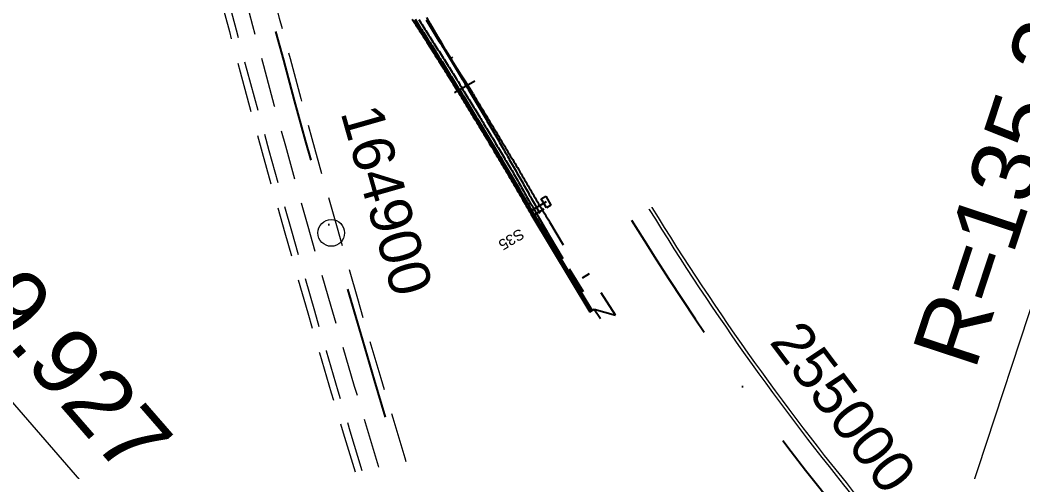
# Model space of a CAD drawing. Extents: x 2610184 to 2620710, y 1263771 to 1270672.
# Drawn here: x 2612027.6 to 2612215.5, y 1269333.2 to 1269417.9 of the extents above; entities that cross this region are included whole.
import ezdxf

# ---------------------------------------------------------------- set-up
doc = ezdxf.new("R2010")
doc.units = 0
doc.header["$LTSCALE"] = 5
for name, pattern in [('CADWORK_AC48', [15, 1, -14]), ('CADWORK_AC49', [55, 3, -1, 0.5, -50.5]), ('DASHDOT', [10, 5, -2.5, 0, -2.5]), ('DASHEDX2', [3.75, 2.5, -1.25])]:
    doc.linetypes.add(name, pattern=pattern)
doc.layers.get('0').update_dxf_attribs({"color": 1, "linetype": 'CONTINUOUS'})
for name, color, linetype in [('Grundriss_22', 7, 'CONTINUOUS'), ('Grundriss_26', 7, 'CONTINUOUS'), ('Grundriss_77', 7, 'CONTINUOUS'), ('Grundriss_89', 7, 'CONTINUOUS'), ('Grundriss_90', 7, 'CONTINUOUS'), ('QP_reel_26', 7, 'CONTINUOUS'), ('TunnelachseNord', 3, 'CONTINUOUS'), ('VIADUKT_BADENSTRASSE', 94, 'CONTINUOUS')]:
    doc.layers.add(name, color=color, linetype=linetype)
doc.styles.add('ARIAL', font='arial.ttf')

# ---------------------------------------------------------------- blocks, each defined once
blk = doc.blocks.new('CDWK_PTTYP10')
at = {"color": 0, "lineweight": -2}
blk.add_circle((0, 0), 0.5, dxfattribs=at)

msp = doc.modelspace()

# ---------------------------------------------------------------- linework, layer by layer
at = {"layer": 'Grundriss_22', "color": 1, "linetype": 'Continuous', "lineweight": 18}
for points in [[(2612145.43, 1269382.52), (2612145.48, 1269382.43, 0.035559), (2612186.02, 1269325.77)], [(2612145.48, 1269382.43, 0.035559), (2612186.02, 1269325.77)], [(2612145.94, 1269382.83), (2612145.99, 1269382.75, 0.035559), (2612186.48, 1269326.16)]]:
    msp.add_lwpolyline(points, format="xyb", dxfattribs=at)
at = {"layer": 'Grundriss_22', "color": 1, "linetype": 'DASHDOT', "lineweight": 25}
msp.add_arc((2612563.6, 1269638.75), 494.3, 211.5097, 219.6558, dxfattribs=at)
at = {"layer": 'Grundriss_26', "color": 30, "linetype": 'Continuous', "lineweight": 18}
for p, q in [((2612202.69, 1269320.56), (2612273.87, 1269536.88)), ((2612071.55, 1269294.12), (2611922.12, 1269465.97))]:
    msp.add_line(p, q, dxfattribs=at)
at = {"layer": 'Grundriss_77', "color": 1, "linetype": 'DASHEDX2', "lineweight": 18, "ltscale": 0.75}
for points in [[(2612031.92, 1269571.4), (2612032.01, 1269570.91), (2612032.1, 1269570.42), (2612032.2, 1269569.92), (2612032.29, 1269569.43), (2612032.39, 1269568.94), (2612032.48, 1269568.45), (2612032.58, 1269567.95), (2612032.67, 1269567.46), (2612032.77, 1269566.97), (2612032.86, 1269566.48), (2612032.96, 1269565.99), (2612033.06, 1269565.5), (2612033.15, 1269565), (2612033.25, 1269564.51), (2612033.35, 1269564.02), (2612033.44, 1269563.53), (2612033.54, 1269563.04), (2612033.64, 1269562.55), (2612033.73, 1269562.06), (2612033.83, 1269561.57), (2612033.93, 1269561.08), (2612034.02, 1269560.59, 0.049909), (2612182.25, 1269083.84)], [(2612040.36, 1269571.54), (2612040.46, 1269571.05), (2612040.55, 1269570.56), (2612040.65, 1269570.07), (2612040.75, 1269569.58), (2612040.85, 1269569.1), (2612040.94, 1269568.61), (2612041.04, 1269568.12), (2612041.14, 1269567.63), (2612041.24, 1269567.14), (2612041.34, 1269566.66), (2612041.44, 1269566.17), (2612041.53, 1269565.68), (2612041.63, 1269565.19), (2612041.73, 1269564.71), (2612041.83, 1269564.22), (2612041.93, 1269563.73), (2612042.03, 1269563.24), (2612042.13, 1269562.75), (2612042.23, 1269562.27, 0.049909), (2612189.96, 1269087.11)], [(2612032.75, 1269560.33, 0.049909), (2612181.05, 1269083.33)]]:
    msp.add_lwpolyline(points, format="xyb", dxfattribs=at)
at = {"layer": 'Grundriss_77', "color": 1, "linetype": 'DASHDOT', "lineweight": 25}
msp.add_arc((2614490.28, 1270062.84), 2500, 191.55635, 202.98519, dxfattribs=at)
at = {"layer": 'Grundriss_89', "color": 220, "linetype": 'DASHDOT', "lineweight": 35}
msp.add_arc((2611838.69, 1269191.3), 550, 24.6429, 190.1251, dxfattribs=at)
at = {"layer": 'Grundriss_90', "color": 220, "linetype": 'DASHDOT', "lineweight": 35}
msp.add_arc((2611838.69, 1269191.3), 565, 24.5931, 190.1749, dxfattribs=at)
at = {"layer": 'QP_reel_26', "color": 1, "linetype": 'Continuous', "lineweight": 18}
msp.add_line((2612071.55, 1269294.12), (2611702.84, 1269718.13), dxfattribs=at)
at = {"layer": 'TunnelachseNord', "linetype": 'DASHEDX2', "lineweight": 18, "ltscale": 0.75}
msp.add_lwpolyline([(2612185.19, 1269085.09, -0.049909), (2612037.16, 1269561.23), (2612037.06, 1269561.72), (2612036.96, 1269562.21), (2612036.86, 1269562.7), (2612036.76, 1269563.19), (2612036.66, 1269563.67), (2612036.56, 1269564.16), (2612036.46, 1269564.65), (2612036.36, 1269565.14), (2612036.26, 1269565.63), (2612036.17, 1269566.12), (2612036.07, 1269566.61), (2612035.97, 1269567.1), (2612035.87, 1269567.59), (2612035.77, 1269568.08), (2612035.67, 1269568.57), (2612035.58, 1269569.06), (2612035.48, 1269569.55), (2612035.38, 1269570.04), (2612035.28, 1269570.53), (2612035.19, 1269571.02), (2612035.09, 1269571.51)], format="xyb", dxfattribs=at)
at = {"layer": 'VIADUKT_BADENSTRASSE', "color": 180, "linetype": 'CADWORK_AC48', "lineweight": -3}
for p, q in [((2612108.31, 1269410.72), (2612108.65, 1269410.94)), ((2612124.34, 1269381.65), (2612126.73, 1269377.53)), ((2612126.82, 1269380.12), (2612132.94, 1269369.54)), ((2612126.73, 1269377.53), (2612130.49, 1269371.28)), ((2612130.49, 1269371.28), (2612135.16, 1269363.73)), ((2612134.25, 1269370.35), (2612132.94, 1269369.54)), ((2612139.15, 1269362.57), (2612134.24, 1269370.35)), ((2612135.16, 1269363.73), (2612136.32, 1269361.95)), ((2612135.16, 1269363.73), (2612139.15, 1269362.57))]:
    msp.add_line(p, q, dxfattribs=at)
at = {"layer": 'VIADUKT_BADENSTRASSE', "color": 180, "linetype": 'Continuous', "lineweight": -3}
for p, q in [((2612112.78, 1269406.43), (2612108.99, 1269404.25)), ((2612125.23, 1269384.41), (2612126.1, 1269384.91)), ((2612126.21, 1269382.72), (2612125.23, 1269384.41)), ((2612126.1, 1269384.91), (2612127.07, 1269383.22)), ((2612123.86, 1269382.47), (2612123.08, 1269382.01)), ((2612126.19, 1269383.82), (2612123.86, 1269382.47)), ((2612124.11, 1269381.51), (2612125.8, 1269382.5)), ((2612124.11, 1269381.51), (2612125.8, 1269382.5)), ((2612127.07, 1269383.22), (2612126.21, 1269382.72)), ((2612123.51, 1269381.25), (2612134.35, 1269363.24)), ((2612123.67, 1269381.58), (2612134.5, 1269363.57)), ((2612123.8, 1269381.65), (2612134.63, 1269363.65)), ((2612131.24, 1269368.4), (2612131.72, 1269368.68)), ((2612134.35, 1269363.24), (2612135.16, 1269363.73))]:
    msp.add_line(p, q, dxfattribs=at)
for points in [[(2612101.09, 1269418.04), (2612101.31, 1269417.68), (2612101.54, 1269417.33), (2612101.77, 1269416.97), (2612102, 1269416.61), (2612102.23, 1269416.26), (2612102.45, 1269415.9), (2612102.68, 1269415.55), (2612102.91, 1269415.19), (2612103.14, 1269414.83), (2612103.36, 1269414.48), (2612103.59, 1269414.12), (2612103.82, 1269413.77), (2612104.04, 1269413.41), (2612104.27, 1269413.05), (2612104.5, 1269412.7), (2612104.72, 1269412.34), (2612104.95, 1269411.98), (2612105.17, 1269411.62), (2612105.4, 1269411.27), (2612105.62, 1269410.91), (2612105.85, 1269410.55), (2612106.07, 1269410.19), (2612106.3, 1269409.84), (2612106.52, 1269409.48), (2612106.75, 1269409.12), (2612106.97, 1269408.76), (2612107.19, 1269408.4), (2612107.42, 1269408.05), (2612107.64, 1269407.69), (2612107.87, 1269407.33), (2612108.09, 1269406.97), (2612108.31, 1269406.61), (2612108.54, 1269406.25), (2612108.76, 1269405.9), (2612108.98, 1269405.54), (2612109.21, 1269405.18), (2612109.43, 1269404.82), (2612109.65, 1269404.46), (2612109.87, 1269404.1), (2612110.09, 1269403.74), (2612110.31, 1269403.38), (2612110.54, 1269403.02), (2612110.76, 1269402.66), (2612110.98, 1269402.3), (2612111.2, 1269401.94), (2612111.42, 1269401.58), (2612111.64, 1269401.22), (2612111.86, 1269400.86), (2612112.08, 1269400.5), (2612112.3, 1269400.14), (2612112.52, 1269399.77), (2612112.74, 1269399.41), (2612112.96, 1269399.05), (2612113.18, 1269398.69), (2612113.4, 1269398.33), (2612113.62, 1269397.97), (2612113.84, 1269397.61), (2612114.06, 1269397.25), (2612114.27, 1269396.89), (2612114.49, 1269396.52), (2612114.71, 1269396.16), (2612114.93, 1269395.8), (2612115.15, 1269395.44), (2612115.36, 1269395.08), (2612115.58, 1269394.72), (2612115.8, 1269394.35), (2612116.02, 1269393.99), (2612116.23, 1269393.63), (2612116.45, 1269393.26), (2612116.67, 1269392.9), (2612116.88, 1269392.54), (2612117.1, 1269392.18), (2612117.32, 1269391.81), (2612117.53, 1269391.45), (2612117.75, 1269391.09), (2612117.96, 1269390.73), (2612118.18, 1269390.36), (2612118.4, 1269390), (2612118.61, 1269389.64), (2612118.83, 1269389.27), (2612119.04, 1269388.91), (2612119.26, 1269388.54), (2612119.47, 1269388.18), (2612119.69, 1269387.82), (2612119.9, 1269387.45), (2612120.11, 1269387.09), (2612120.33, 1269386.72), (2612120.54, 1269386.36), (2612120.75, 1269385.99), (2612120.97, 1269385.63), (2612121.18, 1269385.26), (2612121.39, 1269384.9), (2612121.6, 1269384.53), (2612121.82, 1269384.17), (2612122.03, 1269383.8), (2612122.24, 1269383.44), (2612122.45, 1269383.07), (2612122.67, 1269382.71), (2612122.88, 1269382.34), (2612123.09, 1269381.98), (2612123.3, 1269381.61), (2612123.51, 1269381.25)], [(2612101.5, 1269417.95), (2612101.7, 1269417.64), (2612101.89, 1269417.34), (2612102.09, 1269417.03), (2612102.28, 1269416.73), (2612102.48, 1269416.43), (2612102.67, 1269416.12), (2612102.87, 1269415.82), (2612103.06, 1269415.51), (2612103.25, 1269415.21), (2612103.45, 1269414.91), (2612103.64, 1269414.6), (2612103.83, 1269414.3), (2612104.03, 1269413.99), (2612104.22, 1269413.69), (2612104.42, 1269413.38), (2612104.61, 1269413.08), (2612104.8, 1269412.77), (2612105, 1269412.47), (2612105.19, 1269412.16), (2612105.38, 1269411.86), (2612105.57, 1269411.55), (2612105.77, 1269411.25), (2612105.96, 1269410.94), (2612106.15, 1269410.64), (2612106.34, 1269410.33), (2612106.53, 1269410.02), (2612106.73, 1269409.72), (2612106.92, 1269409.41), (2612107.11, 1269409.11), (2612107.3, 1269408.8), (2612107.49, 1269408.5), (2612107.68, 1269408.19), (2612107.88, 1269407.88), (2612108.07, 1269407.58), (2612108.26, 1269407.27), (2612108.45, 1269406.96), (2612108.64, 1269406.66), (2612108.83, 1269406.35), (2612109.02, 1269406.04), (2612109.21, 1269405.74), (2612109.4, 1269405.43), (2612109.59, 1269405.12), (2612109.78, 1269404.82), (2612109.97, 1269404.51), (2612110.16, 1269404.2), (2612110.35, 1269403.9), (2612110.54, 1269403.59), (2612110.73, 1269403.28), (2612110.92, 1269402.97), (2612111.11, 1269402.67), (2612111.29, 1269402.36), (2612111.48, 1269402.05), (2612111.67, 1269401.74), (2612111.86, 1269401.43), (2612112.05, 1269401.13), (2612112.24, 1269400.82), (2612112.42, 1269400.51), (2612112.61, 1269400.2), (2612112.8, 1269399.89), (2612112.99, 1269399.58), (2612113.17, 1269399.28), (2612113.36, 1269398.97), (2612113.55, 1269398.66), (2612113.74, 1269398.35), (2612113.92, 1269398.04), (2612114.11, 1269397.73), (2612114.3, 1269397.43), (2612114.48, 1269397.12), (2612114.67, 1269396.81), (2612114.86, 1269396.5), (2612115.04, 1269396.19), (2612115.23, 1269395.88), (2612115.42, 1269395.57), (2612115.6, 1269395.26), (2612115.79, 1269394.95), (2612115.98, 1269394.64), (2612116.16, 1269394.33), (2612116.35, 1269394.02), (2612116.53, 1269393.71), (2612116.72, 1269393.4), (2612116.9, 1269393.09), (2612117.09, 1269392.78), (2612117.27, 1269392.47), (2612117.46, 1269392.16), (2612117.64, 1269391.85), (2612117.83, 1269391.54), (2612118.01, 1269391.23), (2612118.2, 1269390.92), (2612118.38, 1269390.61), (2612118.56, 1269390.3), (2612118.75, 1269389.99), (2612118.93, 1269389.68), (2612119.12, 1269389.37), (2612119.3, 1269389.06), (2612119.48, 1269388.75), (2612119.67, 1269388.44), (2612119.85, 1269388.13), (2612120.03, 1269387.82), (2612120.22, 1269387.5), (2612120.4, 1269387.19), (2612120.58, 1269386.88), (2612120.76, 1269386.57), (2612120.95, 1269386.26), (2612121.13, 1269385.95), (2612121.31, 1269385.64), (2612121.49, 1269385.32), (2612121.67, 1269385.01), (2612121.86, 1269384.7), (2612122.04, 1269384.39), (2612122.22, 1269384.08), (2612122.4, 1269383.76), (2612122.58, 1269383.45), (2612122.76, 1269383.14), (2612122.94, 1269382.83), (2612123.12, 1269382.51), (2612123.31, 1269382.2), (2612123.49, 1269381.89), (2612123.67, 1269381.58)], [(2612101.62, 1269418.04), (2612101.81, 1269417.74), (2612102.01, 1269417.43), (2612102.21, 1269417.13), (2612102.4, 1269416.82), (2612102.59, 1269416.52), (2612102.79, 1269416.22), (2612102.98, 1269415.91), (2612103.18, 1269415.61), (2612103.37, 1269415.3), (2612103.57, 1269415), (2612103.76, 1269414.69), (2612103.96, 1269414.39), (2612104.15, 1269414.08), (2612104.34, 1269413.78), (2612104.54, 1269413.47), (2612104.73, 1269413.17), (2612104.92, 1269412.86), (2612105.12, 1269412.56), (2612105.31, 1269412.25), (2612105.5, 1269411.95), (2612105.69, 1269411.64), (2612105.89, 1269411.34), (2612106.08, 1269411.03), (2612106.27, 1269410.73), (2612106.46, 1269410.42), (2612106.66, 1269410.11), (2612106.85, 1269409.81), (2612107.04, 1269409.5), (2612107.23, 1269409.2), (2612107.42, 1269408.89), (2612107.62, 1269408.58), (2612107.81, 1269408.28), (2612108, 1269407.97), (2612108.19, 1269407.66), (2612108.38, 1269407.36), (2612108.57, 1269407.05), (2612108.76, 1269406.75), (2612108.95, 1269406.44), (2612109.14, 1269406.13), (2612109.33, 1269405.82), (2612109.52, 1269405.52), (2612109.71, 1269405.21), (2612109.9, 1269404.9), (2612110.09, 1269404.6), (2612110.28, 1269404.29), (2612110.47, 1269403.98), (2612110.66, 1269403.67), (2612110.85, 1269403.37), (2612111.04, 1269403.06), (2612111.23, 1269402.75), (2612111.42, 1269402.44), (2612111.61, 1269402.14), (2612111.79, 1269401.83), (2612111.98, 1269401.52), (2612112.17, 1269401.21), (2612112.36, 1269400.9), (2612112.55, 1269400.59), (2612112.74, 1269400.29), (2612112.92, 1269399.98), (2612113.11, 1269399.67), (2612113.3, 1269399.36), (2612113.49, 1269399.05), (2612113.67, 1269398.74), (2612113.86, 1269398.43), (2612114.05, 1269398.12), (2612114.24, 1269397.82), (2612114.42, 1269397.51), (2612114.61, 1269397.2), (2612114.8, 1269396.89), (2612114.98, 1269396.58), (2612115.17, 1269396.27), (2612115.36, 1269395.96), (2612115.54, 1269395.65), (2612115.73, 1269395.34), (2612115.92, 1269395.03), (2612116.1, 1269394.72), (2612116.29, 1269394.41), (2612116.47, 1269394.1), (2612116.66, 1269393.79), (2612116.84, 1269393.48), (2612117.03, 1269393.17), (2612117.21, 1269392.86), (2612117.4, 1269392.55), (2612117.58, 1269392.24), (2612117.77, 1269391.93), (2612117.95, 1269391.62), (2612118.14, 1269391.31), (2612118.32, 1269391), (2612118.51, 1269390.69), (2612118.69, 1269390.38), (2612118.88, 1269390.07), (2612119.06, 1269389.76), (2612119.24, 1269389.45), (2612119.43, 1269389.14), (2612119.61, 1269388.83), (2612119.79, 1269388.52), (2612119.98, 1269388.21), (2612120.16, 1269387.89), (2612120.34, 1269387.58), (2612120.53, 1269387.27), (2612120.71, 1269386.96), (2612120.89, 1269386.65), (2612121.08, 1269386.34), (2612121.26, 1269386.02), (2612121.44, 1269385.71), (2612121.62, 1269385.4), (2612121.8, 1269385.09), (2612121.98, 1269384.78), (2612122.17, 1269384.46), (2612122.35, 1269384.15), (2612122.53, 1269383.84), (2612122.71, 1269383.53), (2612122.89, 1269383.22), (2612123.07, 1269382.9), (2612123.25, 1269382.59), (2612123.44, 1269382.28), (2612123.62, 1269381.97), (2612123.8, 1269381.65)]]:
    msp.add_lwpolyline(points, dxfattribs=at)
at = {"layer": 'VIADUKT_BADENSTRASSE', "color": 180, "linetype": 'CADWORK_AC48', "lineweight": -3}
for points in [[(2612102.29, 1269418.01), (2612102.48, 1269417.71), (2612102.68, 1269417.41), (2612102.87, 1269417.11), (2612103.06, 1269416.82), (2612103.25, 1269416.52), (2612103.44, 1269416.22), (2612103.63, 1269415.92), (2612103.82, 1269415.63), (2612104.01, 1269415.33), (2612104.2, 1269415.03), (2612104.39, 1269414.73), (2612104.58, 1269414.43), (2612104.77, 1269414.14), (2612104.96, 1269413.84), (2612105.15, 1269413.54), (2612105.33, 1269413.24), (2612105.52, 1269412.94), (2612105.71, 1269412.64), (2612105.9, 1269412.34), (2612106.09, 1269412.05), (2612106.28, 1269411.75), (2612106.47, 1269411.45), (2612106.65, 1269411.15), (2612106.84, 1269410.85), (2612107.03, 1269410.55), (2612107.22, 1269410.25), (2612107.41, 1269409.95), (2612107.59, 1269409.65), (2612107.78, 1269409.35), (2612107.97, 1269409.05), (2612108.15, 1269408.76), (2612108.34, 1269408.46), (2612108.53, 1269408.16), (2612108.72, 1269407.86), (2612108.9, 1269407.56), (2612109.09, 1269407.26), (2612109.28, 1269406.96), (2612109.46, 1269406.66), (2612109.65, 1269406.36), (2612109.84, 1269406.06), (2612110.02, 1269405.76), (2612110.21, 1269405.46), (2612110.39, 1269405.16), (2612110.58, 1269404.85), (2612110.77, 1269404.55), (2612110.95, 1269404.25), (2612111.14, 1269403.95), (2612111.32, 1269403.65), (2612111.51, 1269403.35), (2612111.69, 1269403.05), (2612111.88, 1269402.75), (2612112.06, 1269402.45), (2612112.24, 1269402.15), (2612112.43, 1269401.85), (2612112.61, 1269401.54), (2612112.8, 1269401.24), (2612112.98, 1269400.94), (2612113.17, 1269400.64), (2612113.35, 1269400.34), (2612113.53, 1269400.04), (2612113.72, 1269399.73), (2612113.9, 1269399.43), (2612114.08, 1269399.13), (2612114.27, 1269398.83), (2612114.45, 1269398.53), (2612114.63, 1269398.22), (2612114.81, 1269397.92), (2612115, 1269397.62), (2612115.18, 1269397.32), (2612115.36, 1269397.01), (2612115.55, 1269396.71), (2612115.73, 1269396.41), (2612115.91, 1269396.11), (2612116.09, 1269395.8), (2612116.27, 1269395.5), (2612116.46, 1269395.2), (2612116.64, 1269394.9), (2612116.82, 1269394.59), (2612117, 1269394.29), (2612117.19, 1269393.99), (2612117.37, 1269393.69), (2612117.55, 1269393.38), (2612117.73, 1269393.08), (2612117.91, 1269392.78), (2612118.09, 1269392.47), (2612118.27, 1269392.17), (2612118.45, 1269391.86), (2612118.63, 1269391.56), (2612118.81, 1269391.26), (2612118.99, 1269390.95), (2612119.17, 1269390.65), (2612119.35, 1269390.34), (2612119.53, 1269390.04), (2612119.71, 1269389.74), (2612119.89, 1269389.43), (2612120.07, 1269389.13), (2612120.25, 1269388.82), (2612120.42, 1269388.52), (2612120.6, 1269388.21)], [(2612112.46, 1269404.06), (2612111.71, 1269405.24), (2612110.97, 1269406.42), (2612110.23, 1269407.6), (2612109.49, 1269408.78), (2612108.76, 1269409.97), (2612108.03, 1269411.16), (2612107.31, 1269412.35), (2612106.59, 1269413.55), (2612105.88, 1269414.75), (2612105.18, 1269415.95), (2612104.5, 1269417.16), (2612103.82, 1269418.38)], [(2612112.46, 1269404.06), (2612112.68, 1269403.69), (2612112.91, 1269403.31), (2612113.14, 1269402.94), (2612113.37, 1269402.57), (2612113.6, 1269402.2), (2612113.82, 1269401.82), (2612114.05, 1269401.45), (2612114.28, 1269401.08), (2612114.5, 1269400.71), (2612114.73, 1269400.33), (2612114.96, 1269399.96), (2612115.19, 1269399.59), (2612115.41, 1269399.22), (2612115.64, 1269398.84), (2612115.86, 1269398.47), (2612116.09, 1269398.1), (2612116.31, 1269397.72), (2612116.54, 1269397.35), (2612116.77, 1269396.98), (2612116.99, 1269396.6), (2612117.22, 1269396.23), (2612117.44, 1269395.85), (2612117.67, 1269395.48), (2612117.89, 1269395.11), (2612118.11, 1269394.73), (2612118.34, 1269394.36), (2612118.56, 1269393.98), (2612118.78, 1269393.61), (2612119.01, 1269393.23), (2612119.23, 1269392.86), (2612119.45, 1269392.48), (2612119.68, 1269392.11), (2612119.9, 1269391.74), (2612120.12, 1269391.36), (2612120.35, 1269390.99), (2612120.57, 1269390.61), (2612120.79, 1269390.24), (2612121.02, 1269389.86), (2612121.24, 1269389.48), (2612121.46, 1269389.11), (2612121.68, 1269388.73), (2612121.9, 1269388.36), (2612122.12, 1269387.98), (2612122.34, 1269387.6), (2612122.56, 1269387.22), (2612122.77, 1269386.84), (2612122.99, 1269386.47), (2612123.21, 1269386.09), (2612123.43, 1269385.71), (2612123.65, 1269385.33), (2612123.86, 1269384.96), (2612124.08, 1269384.58), (2612124.3, 1269384.2), (2612124.52, 1269383.83), (2612124.75, 1269383.45), (2612124.97, 1269383.08), (2612125.2, 1269382.71), (2612125.43, 1269382.33), (2612125.66, 1269381.96), (2612125.89, 1269381.59), (2612126.12, 1269381.22), (2612126.36, 1269380.85), (2612126.59, 1269380.49), (2612126.82, 1269380.12)], [(2612120.6, 1269388.21), (2612120.79, 1269387.87), (2612120.98, 1269387.54), (2612121.17, 1269387.21), (2612121.36, 1269386.87), (2612121.55, 1269386.53), (2612121.74, 1269386.2), (2612121.93, 1269385.87), (2612122.12, 1269385.53), (2612122.31, 1269385.2), (2612122.5, 1269384.86), (2612122.69, 1269384.53), (2612122.88, 1269384.19), (2612123.07, 1269383.86), (2612123.26, 1269383.53), (2612123.45, 1269383.19), (2612123.64, 1269382.86), (2612123.83, 1269382.52), (2612124.02, 1269382.19), (2612124.22, 1269381.86), (2612124.41, 1269381.52), (2612124.6, 1269381.19), (2612124.79, 1269380.86), (2612124.99, 1269380.52), (2612125.18, 1269380.19), (2612125.37, 1269379.86), (2612125.56, 1269379.53), (2612125.76, 1269379.19), (2612125.95, 1269378.86), (2612126.15, 1269378.53), (2612126.34, 1269378.2), (2612126.53, 1269377.86), (2612126.73, 1269377.53)]]:
    msp.add_lwpolyline(points, dxfattribs=at)
at = {"layer": 'VIADUKT_BADENSTRASSE', "color": 180, "linetype": 'CADWORK_AC49', "lineweight": -3}
msp.add_lwpolyline([(2612103.68, 1269417.92), (2612103.87, 1269417.61), (2612104.06, 1269417.3), (2612104.25, 1269416.99), (2612104.44, 1269416.68), (2612104.63, 1269416.38), (2612104.82, 1269416.07), (2612105.01, 1269415.76), (2612105.2, 1269415.45), (2612105.39, 1269415.14), (2612105.58, 1269414.83), (2612105.77, 1269414.53), (2612105.96, 1269414.22), (2612106.15, 1269413.91), (2612106.34, 1269413.6), (2612106.53, 1269413.29), (2612106.71, 1269412.98), (2612106.9, 1269412.67), (2612107.09, 1269412.36), (2612107.28, 1269412.05), (2612107.47, 1269411.75), (2612107.66, 1269411.44), (2612107.85, 1269411.13), (2612108.03, 1269410.82), (2612108.22, 1269410.51), (2612108.41, 1269410.2), (2612108.6, 1269409.89), (2612108.78, 1269409.58), (2612108.97, 1269409.27), (2612109.16, 1269408.96), (2612109.35, 1269408.65), (2612109.53, 1269408.34), (2612109.72, 1269408.03), (2612109.91, 1269407.72), (2612110.09, 1269407.41), (2612110.28, 1269407.1), (2612110.46, 1269406.79), (2612110.65, 1269406.48), (2612110.84, 1269406.17), (2612111.02, 1269405.85), (2612111.21, 1269405.54), (2612111.4, 1269405.23), (2612111.58, 1269404.92), (2612111.77, 1269404.61), (2612111.95, 1269404.3), (2612112.14, 1269403.99), (2612112.32, 1269403.68), (2612112.51, 1269403.37), (2612112.69, 1269403.05), (2612112.88, 1269402.74), (2612113.06, 1269402.43), (2612113.24, 1269402.12), (2612113.43, 1269401.81), (2612113.61, 1269401.5), (2612113.79, 1269401.18), (2612113.98, 1269400.87), (2612114.16, 1269400.56), (2612114.35, 1269400.25), (2612114.53, 1269399.94), (2612114.71, 1269399.62), (2612114.9, 1269399.31), (2612115.08, 1269399), (2612115.26, 1269398.69), (2612115.44, 1269398.37), (2612115.63, 1269398.06), (2612115.81, 1269397.75), (2612115.99, 1269397.44), (2612116.17, 1269397.12), (2612116.36, 1269396.81), (2612116.54, 1269396.5), (2612116.72, 1269396.18), (2612116.9, 1269395.87), (2612117.09, 1269395.56), (2612117.27, 1269395.25), (2612117.45, 1269394.93), (2612117.63, 1269394.62), (2612117.81, 1269394.3), (2612117.99, 1269393.99), (2612118.17, 1269393.68), (2612118.35, 1269393.36), (2612118.54, 1269393.05), (2612118.72, 1269392.74), (2612118.9, 1269392.42), (2612119.08, 1269392.11), (2612119.26, 1269391.79), (2612119.44, 1269391.48), (2612119.62, 1269391.17), (2612119.8, 1269390.85), (2612119.98, 1269390.54), (2612120.16, 1269390.22), (2612120.34, 1269389.91), (2612120.52, 1269389.59), (2612120.69, 1269389.28), (2612120.87, 1269388.97), (2612121.05, 1269388.65), (2612121.23, 1269388.34), (2612121.41, 1269388.02), (2612121.59, 1269387.71), (2612121.77, 1269387.39), (2612121.95, 1269387.08), (2612122.12, 1269386.76), (2612122.3, 1269386.45), (2612122.48, 1269386.13), (2612122.66, 1269385.81), (2612122.83, 1269385.5), (2612123.01, 1269385.18), (2612123.19, 1269384.87), (2612123.37, 1269384.55), (2612123.54, 1269384.24), (2612123.72, 1269383.92), (2612123.9, 1269383.6), (2612124.08, 1269383.29), (2612124.25, 1269382.97), (2612124.43, 1269382.66), (2612124.61, 1269382.34), (2612124.78, 1269382.02), (2612124.96, 1269381.71)], dxfattribs=at)

# ---------------------------------------------------------------- block references
at = {"layer": 'Grundriss_77', "color": 1, "lineweight": 18, "xscale": 5, "yscale": 5}
msp.add_blockref('CDWK_PTTYP10', (2612085.9, 1269378.01), dxfattribs=at)

# ---------------------------------------------------------------- texts
at = {"layer": 'Grundriss_22', "color": 1, "lineweight": 18, "style": 'ARIAL'}
msp.add_text('255000', height=7.812, rotation=307.047, dxfattribs=at).set_placement((2612167.83, 1269357.57))
at = {"layer": 'Grundriss_26', "color": 30, "lineweight": 18, "style": 'ARIAL'}
for rotation, p in [(71.787, (2612206.46, 1269352.02)), (311.0093, (2611933.39, 1269462.52))]:
    msp.add_text('R=135.375 L=139.927', height=12.5, rotation=rotation, dxfattribs=at).set_placement(p)
at = {"layer": 'Grundriss_77', "color": 1, "lineweight": 18, "style": 'ARIAL'}
msp.add_text('164900', height=7.812, rotation=285.8983, dxfattribs=at).set_placement((2612087.59, 1269400.61))
at = {"layer": 'VIADUKT_BADENSTRASSE', "color": 180, "lineweight": -3, "style": 'ARIAL'}
msp.add_text('S35', height=2, rotation=210.8835, dxfattribs=at).set_placement((2612121.28, 1269378.92))

doc.saveas('drawing.dxf')
